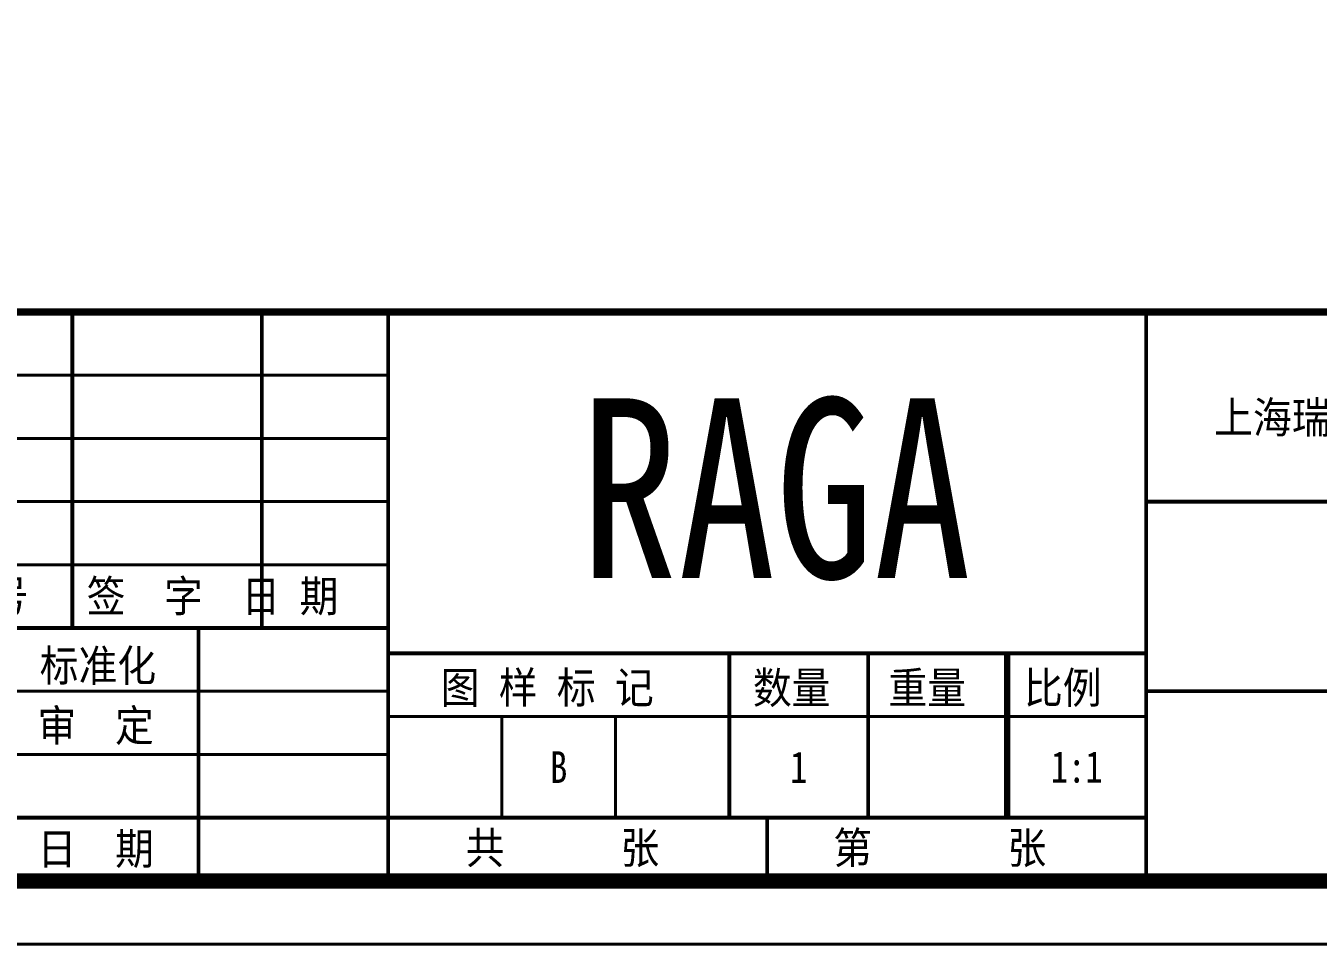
# Model space of a CAD drawing. Header units: millimetres. Extents: x 2642 to 4256, y 821 to 2003.
# Drawn here: x 3823.7 to 4111.4, y 821.4 to 1025.6 of the extents above; entities that cross this region are included whole.
import ezdxf

# ---------------------------------------------------------------- set-up
doc = ezdxf.new("R2010")
doc.units = ezdxf.units.MM
doc.layers.add('文字', color=7, linetype='Continuous', lineweight=13)
doc.layers.add('粗实线', color=7, linetype='Continuous', lineweight=40)
doc.styles.add('01', font='txt.shx')
doc.styles.add('STYLE5', font='SimSun.ttf', dxfattribs={"width": 0.8, "height": 3})

# ---------------------------------------------------------------- blocks, each defined once
blk = doc.blocks.new('图框2')
for p, q in [((23275.06, 6756.13), (23443.81, 6756.13)), ((23275.06, 6742.07), (23443.81, 6742.07)), ((23275.06, 6728), (23443.81, 6728)), ((23275.06, 6713.94), (23443.81, 6713.94)), ((23275.06, 6685.82), (23443.81, 6685.82)), ((23443.81, 6680.19), (23612.56, 6680.19)), ((23469.12, 6657.69), (23469.12, 6680.19)), ((23494.44, 6657.69), (23494.44, 6680.19)), ((23275.06, 6671.75), (23443.81, 6671.75)), ((22181, 6629.57), (23795.37, 6629.57))]:
    blk.add_line(p, q)
at = {"const_width": 3.38}
blk.add_lwpolyline([(23781.31, 7796.75), (22251.31, 7796.75), (22251.31, 6643.63), (23781.31, 6643.63)], close=True, dxfattribs=at)
for points, const_width in [([(23275.06, 6770.19), (23781.31, 6770.19)], 1.69), ([(23373.5, 6770.19), (23373.5, 6699.88)], 0.844), ([(23415.69, 6770.19), (23415.69, 6699.88)], 0.844), ([(23443.81, 6643.63), (23443.81, 6770.19)], 0.844), ([(23612.56, 6643.63), (23612.56, 6770.19)], 0.844), ([(23612.56, 6728), (23781.31, 6728)], 0.844), ([(23275.06, 6699.88), (23443.81, 6699.88)], 0.844), ([(23401.62, 6699.88), (23401.62, 6643.63)], 0.844), ([(23443.81, 6694.25), (23612.56, 6694.25)], 0.844), ([(23519.75, 6657.69), (23519.75, 6694.25)], 0.844), ([(23550.69, 6657.69), (23550.69, 6694.25)], 0.844), ([(23581.62, 6657.69), (23581.62, 6694.25)], 1.41), ([(23612.56, 6685.82), (23781.31, 6685.82)], 0.844), ([(23275.06, 6657.69), (23612.56, 6657.69)], 0.844), ([(23528.19, 6643.63), (23528.19, 6657.69)], 0.844)]:
    blk.add_lwpolyline(points, dxfattribs=dict(const_width=const_width))
at = {"style": 'STYLE5', "width": 0.9}
for s, height, p in [('   上海瑞基瑞然自动化技术有限公司', 7.0312, (23614.78, 6743.21)), ('标记 处数 更改文件号   签  字  日 期', 7.0312, (23277.49, 6703.47)), ('标准化', 7.031, (23366.26, 6688.01)), ('图 样 标 记', 7.031, (23455.5, 6683.12)), ('数量   重量   比例', 7.0312, (23525.01, 6683.08)), ('审  定', 7.031, (23365.78, 6674.67)), ('日  期', 7.031, (23365.78, 6647.27)), ('共      张         第       张', 7.0312, (23461.08, 6647.47))]:
    blk.add_text(s, height=height, dxfattribs=at).set_placement(p)
at = {"attachment_point": 5, "style": 'STYLE5'}
for s, insert, char_height, width in [('B', (23481.78, 6668.94), 7.03, 25.3125), ('1', (23535.22, 6668.94), 7.03, 30.9375), ('1:1', (23597.09, 6668.94), 7.031, 30.9375)]:
    blk.add_mtext(s, dxfattribs=dict(at, insert=insert, char_height=char_height, width=width))
at = {"layer": '文字', "insert": (23530.08, 6730.66), "char_height": 40, "width": 253.125, "attachment_point": 5, "style": '01'}
blk.add_mtext('{\\fSimSun|b0|i0|c134|p2;\\W0.8;RAGA}', dxfattribs=at)

msp = doc.modelspace()

# ---------------------------------------------------------------- block references
at = {"layer": '粗实线', "linetype": 'ByBlock'}
msp.add_blockref('图框2', (-19539.444, -5808.216), dxfattribs=at)

doc.saveas('drawing.dxf')
